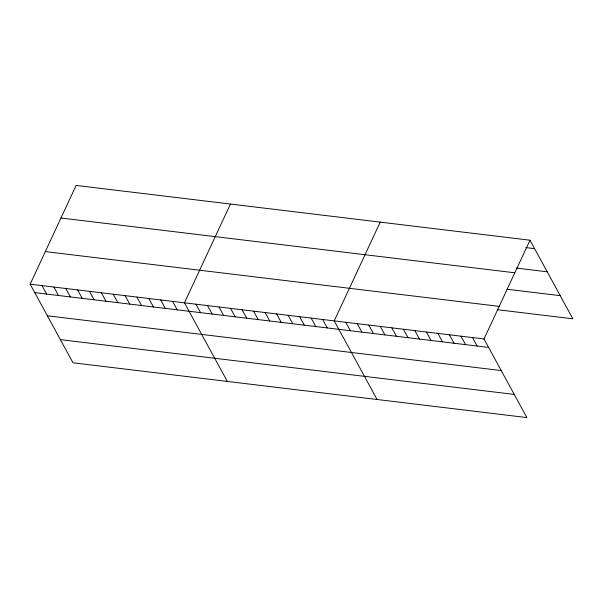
<?xml version="1.0" encoding="UTF-8"?>
<svg xmlns="http://www.w3.org/2000/svg" width="603" height="603" viewBox="0 0 603 603"><rect width="100%" height="100%" fill="white"/><g stroke="black" fill="none" stroke-linecap="round" stroke-linejoin="round"><path stroke-width="0.9" d="M529.992 240.205L484.005 338.961L526.864 417.578L73.008 362.795L30.15 284.186L76.136 185.423L529.992 240.205L572.85 318.814L497.52 309.723M230.444 204.048L184.458 302.812L227.323 381.42M380.214 222.123L334.235 320.886L377.094 399.503M525.733 247.584L534.597 248.655M516.206 268.064L547.222 271.81M60.956 218.015L514.811 272.797M507.055 289.244L560.225 295.658M45.323 251.594L499.178 306.369M30.15 284.186L484.005 338.961M34.755 292.636L488.611 347.411M47.381 315.791L501.236 370.566M60.39 339.64L514.246 394.422M472.481 337.574L477.094 346.024M460.963 336.18L465.569 344.63M449.439 334.793L454.051 343.243M437.921 333.399L442.527 341.848M426.404 332.012L431.009 340.461M414.879 330.617L419.484 339.067M403.362 329.23L407.967 337.68M391.837 327.836L396.442 336.286M380.32 326.449L384.925 334.899M368.795 325.055L373.4 333.504M357.278 323.668L361.883 332.117M345.753 322.273L350.358 330.73M322.711 319.492L327.316 327.949M311.193 318.105L315.799 326.555M299.668 316.718L304.274 325.168M288.151 315.324L292.757 323.773M276.626 313.937L281.232 322.386M265.109 312.542L269.714 320.992M253.584 311.156L258.197 319.605M242.067 309.761L246.672 318.211M230.542 308.374L235.155 316.824M219.025 306.98L223.63 315.429M207.5 305.593L212.113 314.042M195.983 304.198L200.588 312.648M172.594 301.379L177.199 309.829M160.722 299.947L165.328 308.397M148.851 298.508L153.456 306.965M136.979 297.075L141.584 305.525M125.107 295.643L129.72 304.093M113.243 294.211L117.849 302.661M101.372 292.779L105.977 301.229M89.5 291.347L94.106 299.797M77.629 289.915L82.234 298.364M65.757 288.483L70.37 296.932M53.893 287.051L58.499 295.5M42.022 285.618L46.627 294.068"/></g></svg>
